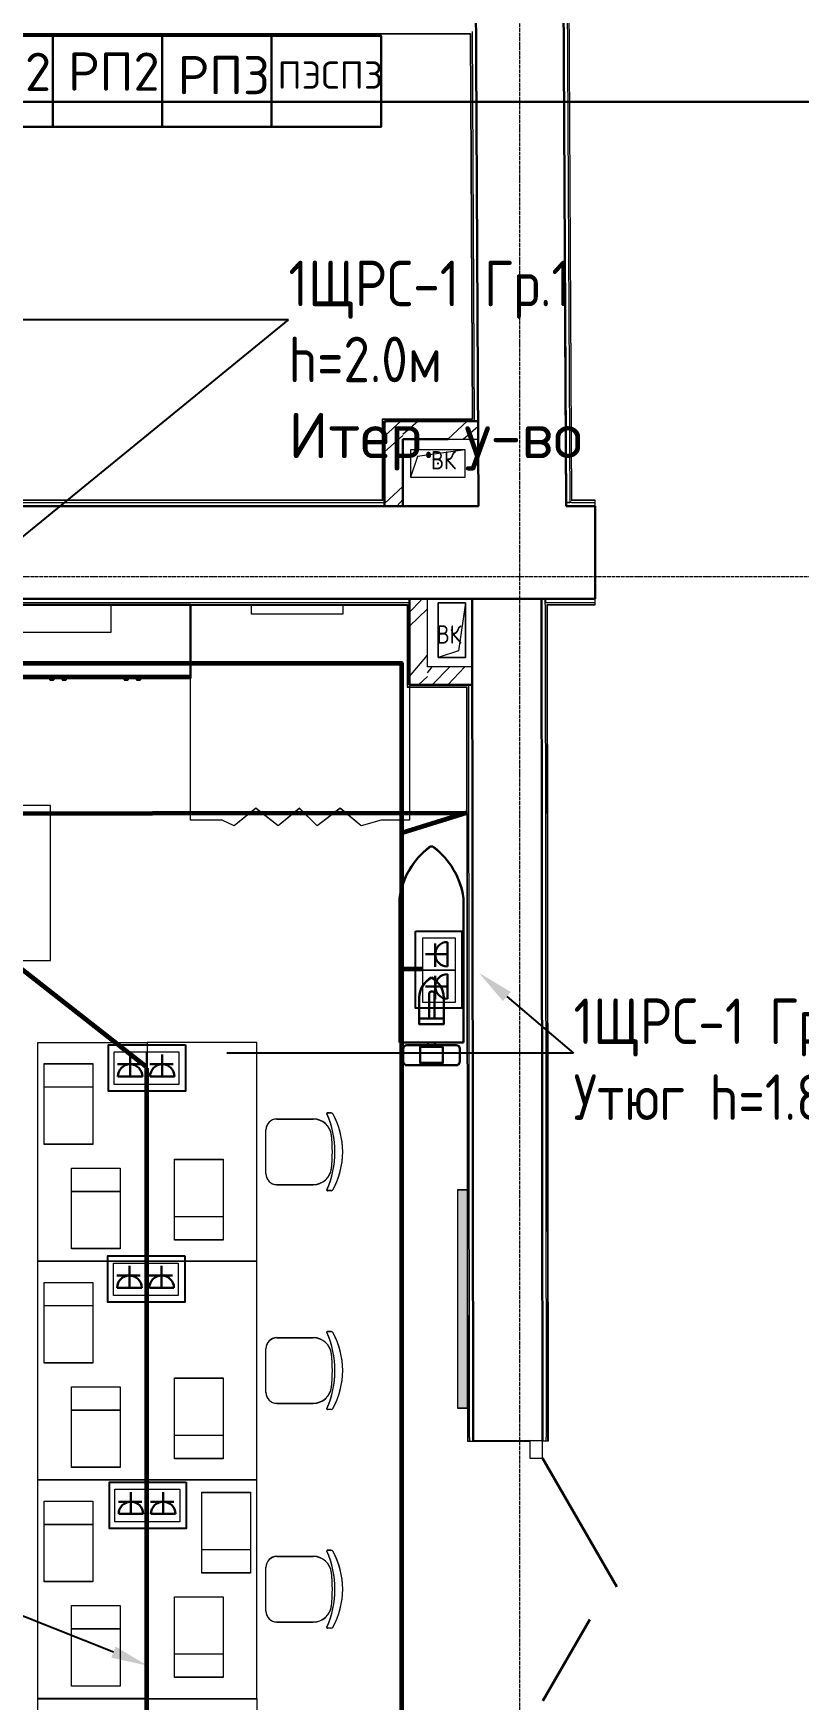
# Model space of a CAD drawing. Header units: millimetres. Extents: x -32 to 417638015, y -35 to 175284279.
# Drawn here: x 416262086 to 416266283, y 175245781 to 175254925 of the extents above; entities that cross this region are included whole.
import ezdxf
from ezdxf import colors
from ezdxf.entities.mleader import LeaderData, LeaderLine
from ezdxf.math import Vec2, Vec3

# ---------------------------------------------------------------- set-up
doc = ezdxf.new("R2010")
doc.units = ezdxf.units.MM
doc.linetypes.add('ADSK_Линия сетки', pattern=[25, 20, -2.5, 0, -2.5])
for name, color, linetype, lineweight in [('!_ЭОМ_Розетки', 5, 'Continuous', 30), ('_ЭМ_В полу', 26, 'Кабель в трубе', 60), ('_ЭМ_гофра', 5, 'Continuous', 60), ('_ЭМ_ТХобщее_слой', 7, 'Continuous', 30), ('Аннотация', 7, 'Continuous', 18), ('Двери', 7, 'Continuous', 9), ('Обобщенные модели', 7, 'Continuous', 18), ('Оси', 253, 'Continuous', 9), ('Стены внутренние', 7, 'Continuous', 18), ('Стены несущие', 7, 'Continuous', 30), ('Стены отделка', 7, 'Continuous', 30), ('Стены штриховка', 7, 'Continuous', 9), ('ТХ', 5, 'Continuous', 0), ('ШТРИХОВКА', 252, 'Continuous', 15), ('Электро', 250, 'Continuous', 25), ('ЭМ_Лоток 1_2', 162, 'Continuous', 30), ('ЭОМ_Кабель Быт. розеток', 5, 'Continuous', 30), ('ЭОМ_Кабель для СУП', 150, 'Continuous', 9)]:
    doc.layers.add(name, color=color, linetype=linetype, lineweight=lineweight)
for name, color, linetype in [('_ЭМ_Надписи', 7, 'Continuous'), ('ВНУТРЯНКА', 1, 'Continuous'), ('ЭОМ_Лотки рабочие', 5, 'Continuous')]:
    doc.layers.add(name, color=color, linetype=linetype)
doc.layers.add('PDF _ЭОМ _розетки', color=7, linetype='Continuous', true_color=0xeb0000)
doc.styles.add('GOST Common_5', font='GOST_Common.ttf', dxfattribs={"width": 0.9, "height": 200})
doc.styles.add('ISOC-NORM', font='isocpeur.ttf')
doc.styles.add('ЭОМ', font='isocpeur.ttf', dxfattribs={"width": 0.85, "height": 250})
doc.linetypes.add('Cable in the tray', pattern='A,5,[130,ltypeshp.shx,S=1,R=0,X=0,Y=0],1.5,[130,ltypeshp.shx,S=1.5,R=90,X=0,Y=-1],1,[130,ltypeshp.shx,S=1,R=0,X=0.5,Y=0],5', length=12.5)
doc.linetypes.add('Кабель в трубе', pattern='A,8,[133,ltypeshp.shx,S=1,R=0,X=10,Y=1.3],-3,[130,ltypeshp.shx,S=1.5,R=-45,X=-1.5,Y=0],8', length=19)
pattern_1 = [(45, (-31496.66335460375, 188.9018102923583), (-269.4076836320746, 269.4076836320746), []), (45, (-31406.86075460375, 188.9018102923583), (-269.4076836320746, 269.4076836320746), []), (45, (-31317.05815460374, 188.9018102923583), (-269.4076836320746, 269.4076836320746), []), (45, (-31227.25535460375, 188.9018102923583), (-269.4076836320746, 269.4076836320746), [])]

# ---------------------------------------------------------------- blocks, each defined once
blk = doc.blocks.new('Стул ученич штабелир №5-7')
at = {"color": 0, "linetype": 'ByBlock', "lineweight": -2}
for p, q in [((-120.064222017827, -6.874120663269423e-05), (120.064222017827, 6.874120663269423e-05)), ((-120.0642220180016, -6.874130849610083e-05), (120.0642220177106, 6.874110476928763e-05)), ((-179.935777982173, -59.99993125879337), (-179.935777982173, -260.3112319844695)), ((-179.9357779823476, -59.99993125888795), (-179.9357779823476, -260.3112319845714)), ((180.064222017827, -59.99993125879337), (180.064222017827, -260.3112319844695)), ((180.0642220177106, -59.99993125888795), (180.0642220177106, -260.3112319845714)), ((-213.4357779821148, -359.0004116515302), (-213.4357779821148, -337.3406056039639)), ((-213.4357779822894, -359.0004116516247), (-213.4357779822894, -337.3406056040585)), ((213.564222017827, -359.0004116515302), (213.564222017827, -337.3406056039639)), ((213.5642220176524, -359.0004116516247), (213.5642220176524, -337.3406056040585))]:
    blk.add_line(p, q, dxfattribs=at)
for centre, radius, start, end in [((-119.9357779822312, -59.99993125879337), 60.00000000000227, 90, 180), ((-119.9357779823476, -59.99993125885157), 59.99999999995964, 90, 180), ((120.0642220178852, -59.99993125879337), 60.00000000000227, 0, 90), ((120.0642220177106, -59.99993125885157), 59.99999999995964, 0, 90), ((-79.93577798217302, -260.3112319844549), 100.0000000000176, 180, 264.2584419996841), ((-79.93577798234764, -260.3112319845568), 100.0000000000176, 180, 264.2584419996841), ((80.06422201782698, -260.3112319844549), 100.0000000000176, 275.7415580003159, 0), ((80.06422201765236, -260.3112319845568), 100.0000000000176, 275.7415580003159, 0), ((-210.435777982173, -337.3406056039494), 2.999999999983853, 63.89783268162118, 180), ((-210.4357779823476, -337.340605604044), 2.999999999983853, 63.89783268162118, 180), ((-203.435777982173, -359.0004116515447), 9.999999999989248, 180, 238.068250632605), ((-203.4357779823476, -359.0004116516466), 9.999999999989248, 180, 238.068250632605), ((0.06422201782697812, 142.3201924452005), 520.8201237039044, 246.3195110063149, 293.6804889936851), ((0.06422201765235513, 142.3201924450987), 520.8201237039044, 246.3195110063149, 293.6804889936851), ((0.06422201782697812, 435.5341415462426), 800.3966485555333, 263.2469772545854, 276.7530227454146), ((0.06422201765235513, 435.5341415461407), 800.3966485555333, 263.2469772545854, 276.7530227454146), ((203.564222017827, -359.0004116515447), 9.999999999989248, 301.931749367395, 0), ((203.5642220176524, -359.0004116516466), 9.999999999989248, 301.931749367395, 0), ((210.564222017827, -337.3406056039494), 2.999999999983853, 0, 116.1021673183788), ((210.5642220176524, -337.340605604044), 2.999999999983853, 0, 116.1021673183788), ((0.06422201782697812, 9.04909030158342), 430.5490215606072, 240.9916647866204, 299.0083352133797), ((0.06422201765235513, 9.049090301488832), 430.5490215606072, 240.9916647866204, 299.0083352133797)]:
    blk.add_arc(centre, radius, start, end, dxfattribs=at)
blk = doc.blocks.new('ТХ 1 этаж.')
at = {"lineweight": 0, "true_color": 0x939598}
h = blk.add_hatch(color=252, dxfattribs=at)
h.dxf.hatch_style = 1
h.paths.add_polyline_path([(7123.520692411461, 14314.52595085336), (7073.520692411461, 14314.52595085336), (7073.520692411461, 15514.52595085336), (7123.520692411461, 15514.52595085336)])
at = {"color": 252, "linetype": 'Continuous', "true_color": 0x939598}
blk.add_line((4157.048813614965, 18333.89164247771), (5607.048813614965, 18333.89164247771), dxfattribs=at)
at = {"color": 252, "true_color": 0x939598}
for p, q in [((6753.466182614153, 17113.80455043697), (6753.466182614153, 16322.10273125552)), ((7103.466182614153, 16322.10273125552), (7103.466182614153, 17113.80455043697)), ((6753.466182614153, 16322.10273125552), (7103.466182614153, 16322.10273125552)), ((6773.466182614153, 16287.10273125552), (6773.466182614153, 16217.10273125552)), ((6793.466182614153, 16307.10273125552), (7063.466182614153, 16307.10273125552)), ((7083.466182614153, 16217.10273125552), (7083.466182614153, 16287.10273125552)), ((6793.466182614153, 16197.10273125552), (7063.466182614153, 16197.10273125552))]:
    blk.add_line(p, q, dxfattribs=at)
at = {"color": 252, "linetype": 'Continuous', "lineweight": 5, "true_color": 0x939598}
blk.add_lwpolyline([(5169.832399498555, 18571.86414808914), (3169.832399498555, 18571.86414808914), (3169.832399498555, 18721.86414808914), (5169.832399498555, 18721.86414808914)], close=True, dxfattribs=at)
at = {"color": 252, "linetype": 'Continuous', "true_color": 0x939598}
for points in [[(4157.048813614965, 18721.86414808908), (4157.048813614965, 18321.86414808908), (5607.048813614965, 18321.86414808908), (5607.048813614965, 18721.86414808908)], [(4855.280672681489, 18321.86414808908), (4837.90300289166, 18321.86414808908), (4837.90300289166, 18311.64271456318), (4855.280672681489, 18311.64271456318)], [(4922.959226896026, 18321.86414808908), (4905.581557106198, 18321.86414808908), (4905.581557106198, 18311.64271456318), (4922.959226896026, 18311.64271456318)], [(5262.30344664256, 18321.86414808908), (5244.925776852731, 18321.86414808908), (5244.925776852731, 18311.64271456318), (5262.30344664256, 18311.64271456318)], [(5329.982000857097, 18321.86414808908), (5312.604331067269, 18321.86414808908), (5312.604331067269, 18311.64271456318), (5329.982000857097, 18311.64271456318)]]:
    blk.add_lwpolyline(points, close=True, dxfattribs=at)
at = {"color": 252, "true_color": 0x939598}
for points in [[(6995.966186752019, 16567.98274482955), (6995.966186752019, 16422.10273225774), (6860.966186752019, 16422.10273225774), (6860.966186752019, 16567.98274482955)], [(6915.979132612643, 16422.10273225774), (6944.907763143477, 16422.10273225774)]]:
    blk.add_lwpolyline(points, dxfattribs=at)
blk.add_lwpolyline([(6944.907763143477, 16453.76903565397), (6944.907763143477, 16590.82633270492, 0.414213562373095), (6934.907763143477, 16600.82633270492), (6925.979132612643, 16600.82633270492, 0.414213562373095), (6915.979132612643, 16590.82633270492), (6915.979132612643, 16453.76903565397)], format="xyb", dxfattribs=at)
for points in [[(6995.966186752019, 16422.10273225774), (6995.966186752019, 16453.76903565397), (6860.966186752019, 16453.76903565397), (6860.966186752019, 16422.10273225774)], [(6990.557854855841, 16298.04871263885), (6990.557854855841, 16208.928606359), (6866.374510372465, 16208.928606359), (6866.374510372465, 16298.04871263885)], [(6946.966182614153, 16322.10273125552), (6946.966182614153, 16307.10273125552), (6909.966182614153, 16307.10273125552), (6909.966182614153, 16322.10273125552)]]:
    blk.add_lwpolyline(points, close=True, dxfattribs=at)
at = {"color": 252, "lineweight": 0, "true_color": 0x939598}
blk.add_lwpolyline([(7123.520692411461, 14314.52595085336), (7073.520692411461, 14314.52595085336), (7073.520692411461, 15514.52595085336), (7123.520692411461, 15514.52595085336), (7123.520692411461, 14314.52595085336)], dxfattribs=at)
at = {"color": 252, "true_color": 0x939598}
for centre, radius, start, end in [((7173.507952178305, 17055.87971177482), 424.0169514317633, 127.3378350070388, 172.1482866530162), ((6928.466182614153, 17377.10273125552), 20, 52.66216499296117, 127.3378350070388), ((6683.424413050001, 17055.87971177482), 424.0169514317633, 7.851713346983841, 52.66216499296117), ((6988.293912102876, 16564.65695054998), 127.3711527563243, 118.0155875351158, 178.5037760693359), ((6868.63846137136, 16564.65695054998), 127.3711527563243, 1.496223930664044, 61.98441246488424), ((6793.466182614153, 16287.10273125552), 20, 90, 180), ((7063.466182614153, 16287.10273125552), 20, 0, 90), ((6793.466182614153, 16217.10273125552), 20, 180, 270), ((7063.466182614153, 16217.10273125552), 20, 270, 0)]:
    blk.add_arc(centre, radius, start, end, dxfattribs=at)
at = {"layer": 'ТХ', "color": 252, "lineweight": 0, "true_color": 0x939598}
for p, q in [((5964.548813614645, 17606.86414808908), (5845.548813614645, 17510.86414808908)), ((6087.548813614645, 17510.86414808908), (5964.548813614645, 17606.86414808908)), ((6204.548813614645, 17606.86414808908), (6087.548813614645, 17510.86414808908)), ((6300.548813614645, 17510.86414808908), (6204.548813614645, 17606.86414808908)), ((6426.548813614645, 17606.86414808908), (6300.548813614645, 17510.86414808908)), ((6542.548813614645, 17510.86414808908), (6426.548813614645, 17606.86414808908)), ((5845.548813614645, 17510.86414808908), (5780.284924725769, 17541.86414808908)), ((6652.548813614645, 17541.86414808908), (6542.548813614645, 17510.86414808908))]:
    blk.add_line(p, q, dxfattribs=at)
for points in [[(5780.284924725769, 17541.86414808908), (5607.048813614994, 17541.86414808908), (5607.048813614936, 18721.86414808908), (6807.048813614936, 18721.86414808908), (6807.048813614994, 17541.86414808908), (6652.548813614645, 17541.86414808908)], [(6442.048813614936, 18671.86414808908), (5942.048813614936, 18671.86414808908), (5942.048813614936, 18721.86414808908), (6442.048813614936, 18721.86414808908), (6442.048813614936, 18671.86414808908)], [(4803.383688775051, 15763.30701739626), (4803.383688775051, 16205.30701739626), (5070.383688775051, 16205.30701739626), (5070.383688775051, 15763.30701739626), (4803.383688775051, 15763.30701739626), (4803.383688775051, 16078.30701739626), (5070.383688775051, 16078.30701739626)], [(5786.281110222058, 15680.42127878213), (5786.281110222058, 15238.42127878213), (5519.281110222058, 15238.42127878213), (5519.281110222058, 15680.42127878213), (5786.281110222058, 15680.42127878213), (5786.281110222058, 15365.42127878213), (5519.281110222058, 15365.42127878213)], [(4953.383688775051, 15190.31595653383), (4953.383688775051, 15632.31595653383), (5220.383688775051, 15632.31595653383), (5220.383688775051, 15190.31595653383), (4953.383688775051, 15190.31595653383), (4953.383688775051, 15505.31595653383), (5220.383688775051, 15505.31595653383)], [(4803.383688775051, 14563.3070173962), (4803.383688775051, 15005.3070173962), (5070.383688775051, 15005.3070173962), (5070.383688775051, 14563.3070173962), (4803.383688775051, 14563.3070173962), (4803.383688775051, 14878.3070173962), (5070.383688775051, 14878.3070173962)], [(5786.281110222058, 14480.42127878207), (5786.281110222058, 14038.42127878207), (5519.281110222058, 14038.42127878207), (5519.281110222058, 14480.42127878207), (5786.281110222058, 14480.42127878207), (5786.281110222058, 14165.42127878207), (5519.281110222058, 14165.42127878207)], [(4953.383688775051, 13990.31595653377), (4953.383688775051, 14432.31595653377), (5220.383688775051, 14432.31595653377), (5220.383688775051, 13990.31595653377), (4953.383688775051, 13990.31595653377), (4953.383688775051, 14305.31595653377), (5220.383688775051, 14305.31595653377)], [(5936.281110222058, 13853.41233964451), (5936.281110222058, 13411.41233964451), (5669.281110222058, 13411.41233964451), (5669.281110222058, 13853.41233964451), (5936.281110222058, 13853.41233964451), (5936.281110222058, 13538.41233964451), (5669.281110222058, 13538.41233964451)], [(4803.383688775051, 13363.3070173962), (4803.383688775051, 13805.3070173962), (5070.383688775051, 13805.3070173962), (5070.383688775051, 13363.3070173962), (4803.383688775051, 13363.3070173962), (4803.383688775051, 13678.3070173962), (5070.383688775051, 13678.3070173962)], [(5786.281110222058, 13280.42127878207), (5786.281110222058, 12838.42127878207), (5519.281110222058, 12838.42127878207), (5519.281110222058, 13280.42127878207), (5786.281110222058, 13280.42127878207), (5786.281110222058, 12965.42127878207), (5519.281110222058, 12965.42127878207)], [(4953.383688775051, 12790.31595653377), (4953.383688775051, 13232.31595653377), (5220.383688775051, 13232.31595653377), (5220.383688775051, 12790.31595653377), (4953.383688775051, 12790.31595653377), (4953.383688775051, 13105.31595653377), (5220.383688775051, 13105.31595653377)]]:
    blk.add_lwpolyline(points, dxfattribs=at)
at = {"layer": 'ТХ', "color": 252, "true_color": 0x939598}
for points in [[(3038.99501143377, 16771.86414807756), (4838.99501143377, 16771.86414807756), (4838.99501143377, 17621.86414807756), (3038.99501143377, 17621.86414807756)], [(5369.832399498555, 16321.8641480892), (5369.832399498555, 15121.8641480892), (4769.832399498555, 15121.8641480892), (4769.832399498555, 16321.8641480892)], [(5369.832399498555, 16321.8641480892), (5369.832399498555, 15121.8641480892), (5969.832399498555, 15121.8641480892), (5969.832399498555, 16321.8641480892)], [(5369.832399498555, 15121.8641480892), (5369.832399498555, 13921.8641480892), (4769.832399498555, 13921.8641480892), (4769.832399498555, 15121.8641480892)], [(5369.832399498555, 15121.8641480892), (5369.832399498555, 13921.8641480892), (5969.832399498555, 13921.8641480892), (5969.832399498555, 15121.8641480892)], [(5369.832399498555, 13921.8641480892), (5369.832399498555, 12721.8641480892), (4769.832399498555, 12721.8641480892), (4769.832399498555, 13921.8641480892)], [(5369.832399498555, 13921.8641480892), (5369.832399498555, 12721.8641480892), (5969.832399498555, 12721.8641480892), (5969.832399498555, 13921.8641480892)], [(4769.832399498555, 12721.8641480892), (5969.832399498555, 12721.8641480892), (5969.832399498555, 12121.8641480892), (4769.832399498555, 12121.8641480892)]]:
    blk.add_lwpolyline(points, close=True, dxfattribs=at)
at = {"layer": 'ТХ', "color": 252, "lineweight": 0, "true_color": 0x939598, "rotation": 90}
for p in [(6019.832399498555, 15721.8641480892), (6019.832399498555, 14521.8641480892), (6019.832399498555, 13321.8641480892)]:
    blk.add_blockref('Стул ученич штабелир №5-7', p, dxfattribs=at)
blk = doc.blocks.new('1 этаж')
at = {"layer": 'Стены внутренние', "lineweight": 9}
h = blk.add_hatch(dxfattribs=at)
h.set_pattern_fill('ANSI34', color=8, scale=20, style=0)
h.set_pattern_definition(pattern_1)
h.paths.add_polyline_path([(-185.2884343486512, 20820.24350879386), (-85.28843434865121, 20820.24350879386), (-85.28843434865121, 21286.24350879482), (-185.2884343486512, 21286.24350879482)])
h = blk.add_hatch(dxfattribs=at)
h.set_pattern_fill('ANSI34', color=8, scale=20, style=0)
h.set_pattern_definition(pattern_1)
h.paths.add_polyline_path([(327.6966980805155, 21186.24350879479), (327.1826825090102, 21286.24350879483), (-85.28843434865121, 21286.24350879482), (-85.28843434865121, 21186.24350879479)])
h = blk.add_hatch(dxfattribs=at)
h.set_pattern_fill('ANSI34', color=8, scale=20, style=0)
h.set_pattern_definition(pattern_1)
h.paths.add_polyline_path([(-49.42948274262017, 20304.66362677629), (50.57051725737983, 20304.66362677629), (50.57051725737983, 19838.66362677533), (-49.42948274262017, 19838.66362677533)])
h = blk.add_hatch(dxfattribs=at)
h.set_pattern_fill('ANSI34', color=8, scale=20, style=0)
h.set_pattern_definition(pattern_1)
h.paths.add_polyline_path([(295.7675256707007, 19838.66362677532), (295.6532141358475, 19938.66362677536), (50.57051725737983, 19938.66362677536), (50.57051725737983, 19838.66362677533)])
at = {"layer": 'Двери', "color": 8}
for p, q in [((680.5098666458815, 15690.26976019444), (610.5099123807856, 15690.18974217233)), ((610.5099123807856, 15690.18974217233), (610.6185082679258, 15595.18980424113)), ((680.6184625330216, 15595.26982226323), (680.5098666458815, 15690.26976019444)), ((610.6185082679258, 15595.18980424113), (680.6184625330216, 15595.26982226323))]:
    blk.add_line(p, q, dxfattribs=at)
at = {"layer": 'Двери', "color": 8, "lineweight": 30}
for p, q in [((680.6184625330216, 15595.26982226323), (1088.925018812286, 14889.92539852447)), ((682.1388049529822, 14265.27069122632), (939.1288040774667, 14711.56783478653))]:
    blk.add_line(p, q, dxfattribs=at)
at = {"layer": 'Обобщенные модели', "color": 8}
for p, q in [((257.2005734382861, 21129.03738989531), (-42.79942656171878, 21129.03738989531)), ((-42.79942656171878, 21129.03738989531), (-42.79942656171855, 20979.03738989531)), ((257.2005734382861, 21129.03738989531), (-42.79942656171878, 21129.03738989531)), ((-42.79942656171878, 21129.03738989531), (-42.79942656171855, 20979.03738989531)), ((257.2005734382861, 21129.03738989531), (-5.299426561719102, 21091.53738989532)), ((257.2005734382863, 20979.03738989531), (257.2005734382861, 21129.03738989531)), ((257.2005734382863, 20979.03738989531), (257.2005734382861, 21129.03738989531)), ((-5.299426561719102, 21091.53738989532), (-42.79942656171855, 20979.03738989531)), ((-42.79942656171855, 20979.03738989531), (257.2005734382863, 20979.03738989531)), ((-42.79942656171855, 20979.03738989531), (257.2005734382863, 20979.03738989531)), ((107.6030708302272, 19988.63353570121), (107.6030708302272, 20288.63353570122)), ((107.6030708302272, 20288.63353570122), (257.6030708302272, 20288.63353570122)), ((257.6030708302272, 20288.63353570122), (107.6030708302272, 20288.63353570122)), ((107.6030708302272, 20288.63353570122), (107.6030708302272, 19988.63353570121)), ((257.6030708302272, 20288.63353570122), (220.1030708302343, 20026.13353570121)), ((257.6030708302272, 20288.63353570122), (257.6030708302272, 19988.63353570121)), ((257.6030708302272, 19988.63353570121), (257.6030708302272, 20288.63353570122)), ((220.1030708302343, 20026.13353570121), (107.6030708302272, 19988.63353570121)), ((257.6030708302272, 19988.63353570121), (107.6030708302272, 19988.63353570121)), ((107.6030708302272, 19988.63353570121), (257.6030708302272, 19988.63353570121))]:
    blk.add_line(p, q, dxfattribs=at)
for centre, radius, start, end in [((107.2005734382838, 21054.03738989531), 2.500000000000003, 90, 269.9999999999992), ((107.2005734382838, 21054.03738989531), 2.499999999999999, 149.9999999999999, 270), ((107.2005734382838, 21054.03738989531), 2.500000000000003, 105.0000000000261, 119.9999999999582), ((107.2005734382838, 21054.03738989531), 2.500000000000002, 270, 90), ((107.2005734382838, 21054.03738989531), 2.5, 270.0000000000008, 14.99999999999487), ((182.6030708302278, 20138.63353570121), 2.500000000000002, 0, 180), ((182.6030708302278, 20138.63353570121), 2.499999999999998, 119.9999999999582, 180), ((182.6030708302278, 20138.63353570121), 2.500000000000002, 180, 0), ((182.6030708302278, 20138.63353570121), 2.499999999999999, 240.0000000000418, 345.0000000000051), ((182.6030708302278, 20138.63353570121), 2.500000000000002, 14.99999999999487, 90)]:
    blk.add_arc(centre, radius, start, end, dxfattribs=at)
at = {"layer": 'Оси', "color": 8, "linetype": 'ADSK_Линия сетки'}
for p, q in [((556.7659264766962, -4162.595295516289), (556.7659264767744, 44411.90026894405)), ((-9557.527964694376, 20433.90181029196), (56672.20057343823, 20433.90181029174))]:
    blk.add_line(p, q, dxfattribs=at)
at = {"layer": 'Стены несущие', "color": 8}
for p, q in [((308.1611191174015, 24986.82466733464), (329.5779950716824, 20820.24350879386)), ((809.5843361179868, 20820.24350879386), (788.1547781548579, 24989.29190948428)), ((803.0281656545703, 22114.11583595282), (809.5843361179868, 20840.24350879393)), ((-185.2884343486512, 21286.24350879483), (327.1826825084572, 21286.24350879483)), ((-185.2884343486221, 20820.24350879386), (-185.2884343486512, 21286.24350879483)), ((163.8932329859817, 21186.24350879479), (-85.28843434865121, 21186.24350879479)), ((-85.28843434865121, 21186.24350879479), (-85.28843434865121, 20820.24350879386)), ((329.5779950716824, 20820.24350879386), (-5652.85420218519, 20820.24350879386)), ((969.1228431628842, 20820.24350879386), (809.5843361179868, 20820.24350879386)), ((969.1228431628842, 20310.24350879388), (969.1228431628842, 20820.24350879386)), ((-5649.682888005744, 20310.24350879388), (969.1228431628842, 20310.24350879388)), ((-49.42948274262017, 20310.24350879388), (-49.42948274262017, 19838.66362677532)), ((675.2286771870567, 20310.26674169109), (295.228925462201, 20309.83235814252)), ((295.228925462201, 20309.83235814252), (300.5101149210532, 15689.83537664585)), ((675.2286771870567, 20310.26674169109), (680.5098666458798, 15690.26976019441)), ((969.1228431628842, 20310.24350879291), (697.2005734382838, 20310.24350879291)), ((-49.42948274262017, 19838.66362677532), (295.7675256707007, 19838.66362677532)), ((300.5101149210532, 15689.83537664585), (610.509912380774, 15690.18974217231))]:
    blk.add_line(p, q, dxfattribs=at)
at = {"layer": 'Стены отделка', "color": 8, "lineweight": 9}
for p, q in [((808.2303847699659, 24989.39510122836), (829.5846009958768, 20840.24350879386)), ((841.5230001655, 20852.24350879386), (820.2302262461162, 24989.45678228209)), ((-5790.587104744482, 23411.9018102924), (284.2560451058962, 23411.9018102924)), ((284.2560451058962, 23411.9018102924), (295.1218332329008, 21297.99928875448)), ((307.182418298733, 21286.24350879483), (296.1945217635075, 23423.9018102924)), ((329.578070407355, 20820.22885259748), (316.2578601863643, 23411.63093445238)), ((796.3376139059255, 23414.09861914214), (803.0281656545703, 22114.11583595282)), ((-197.2884343486512, 20852.24350879386), (-197.2884343486512, 21296.2435087948)), ((-195.2884343486803, 21298.24350879483), (295.1218332329008, 21297.99928875448)), ((-85.28843434865121, 21186.24350879479), (327.6966980799625, 21186.24350879479)), ((-197.2884343486512, 20852.24350879386), (-5778.587104744423, 20852.24350879393)), ((969.1228431628842, 20852.24350879386), (841.5230001655, 20852.24350879386)), ((969.1228431628842, 20820.24350879386), (969.1228431628842, 20852.24350879386)), ((-5790.587104744482, 20840.24350879393), (-185.2884343486221, 20840.24350879386)), ((809.5843361179868, 20840.24350879393), (829.5840712435311, 20840.34644035924)), ((839.5847334348946, 20840.24350879386), (809.5843361179868, 20840.24350879386)), ((809.5843361179868, 20840.24350879386), (809.5843361179868, 20820.24350879386)), ((50.57051725737983, 19938.66362677536), (50.57051725737983, 20310.24350879388)), ((295.2183987727913, 20290.24350879388), (295.2183987727913, 20310.24350879388)), ((695.2286641199607, 20310.28960398307), (675.2286771870567, 20310.26674169109)), ((695.2630102725234, 20280.24350879295), (695.2286641199607, 20310.28960398307)), ((697.2005734382838, 20310.24350879291), (697.2005734382838, 20290.24350879291)), ((969.1228431628842, 20278.24350879292), (969.1228431628842, 20310.24350879291)), ((-5629.558136079533, 20290.24350879381), (-49.42948274259106, 20290.24350879388)), ((-5455.008648209827, 20278.24350879389), (-61.42948274259106, 20278.24350879389)), ((-61.42948274262017, 20278.24350879389), (-61.42948274262017, 19828.66362677536)), ((300.6021650173643, 15689.83548186977), (295.4137265751197, 20283.90660316372)), ((697.2005734382838, 20290.24350879291), (695.2515791190381, 20290.24350879291)), ((707.2653043435421, 20278.24350879292), (969.1228431628842, 20278.24350879292)), ((712.5098457384738, 15690.30633986165), (707.2653043435421, 20278.24350879292)), ((295.6532141358475, 19938.66362677536), (50.57051725737983, 19938.66362677536)), ((-59.42948274264927, 19826.66362677532), (263.9299240224645, 19826.82465694248)), ((263.9299240224645, 19826.82465694248), (268.6021859217435, 15689.79890220252)), ((268.6021859217435, 15689.79890220252), (300.5101149210532, 15689.83537664585)), ((280.5794449805107, 15709.94150594753), (280.6021780825977, 15689.81261957771)), ((680.5098666458798, 15690.26976019441), (712.5098457384738, 15690.30633986165)), ((700.5098535787838, 15690.29262248647), (700.4868439401616, 15710.42150854011))]:
    blk.add_line(p, q, dxfattribs=at)
at = {"layer": 'Стены штриховка', "color": 8}
for p, q in [((818.2302526667772, 24989.44650210646), (839.5332669705967, 20850.24350879389)), ((-5790.587104744482, 23413.90181029243), (286.2457912155078, 23413.90181029236)), ((286.2457912155078, 23413.90181029236), (297.1308846365137, 21296.2435087948)), ((-197.2884343486512, 21296.2435087948), (-197.2884343486512, 21298.24350879483)), ((-197.2884343486512, 21298.24350879483), (-195.2884343486803, 21298.24350879483)), ((-195.2884343486512, 20850.2435087939), (-195.2884343486803, 21296.24350879479)), ((-195.2884343486803, 21296.2435087948), (297.1308846365137, 21296.2435087948)), ((-183.2884343465266, 21286.24350879476), (-185.2884343464975, 21286.24350879476)), ((-185.2884343464975, 21286.24350879476), (-185.2884343464975, 21284.2435087948)), ((-195.2884343486512, 20850.24350879389), (-5780.587104744453, 20850.24350879389)), ((969.1228431628842, 20850.24350879389), (839.5332669705967, 20850.24350879389)), ((839.5847334348946, 20840.24350879386), (969.1228431628842, 20840.24350879386)), ((-5457.008648209783, 20280.24350879392), (-59.42948274262017, 20280.24350879392)), ((-59.42948274262017, 20280.24350879392), (-59.42948274264927, 19828.66362677536)), ((695.2630102725234, 20280.24350879295), (700.4868439401616, 15710.42150854011)), ((697.2005734382838, 20290.24350879291), (969.1228431628842, 20290.24350879291)), ((705.2630168061296, 20280.24350879295), (969.1228431628842, 20280.24350879295)), ((710.5098470452358, 15690.30405363246), (705.2630168061296, 20280.24350879295)), ((-61.42948274262017, 19828.66362677536), (-61.42948274262017, 19826.66362677532)), ((-61.42948274262017, 19826.66362677532), (-59.42948274264927, 19826.66362677532)), ((-59.42948274264927, 19828.66362677536), (265.9278484077076, 19828.66362677536)), ((-49.42948274046648, 19838.66362677539), (-49.42948274046648, 19840.66362677535)), ((-47.42948274049559, 19838.66362677539), (-49.42948274046648, 19838.66362677539)), ((265.9278484077076, 19828.66362677536), (270.6021846152726, 15689.80118843172)), ((280.5794449805107, 15709.94150594753), (275.9165610147174, 19838.66362677532))]:
    blk.add_line(p, q, dxfattribs=at)
at = {"layer": 'ЭОМ_Лотки рабочие'}
blk.add_blockref('ТХ 1 этаж.', (-6856.491728035588, 1554.379405807718), dxfattribs=at)
at = {"layer": 'Аннотация', "color": 8, "style": 'GOST Common_5', "width": 0.9}
for p in [(68.2301117341267, 21021.48186832204), (99.14178542501759, 20065.78856975124)]:
    blk.add_text('ВК', height=100, dxfattribs=at).set_placement(p)
blk = doc.blocks.new('_ЭМ_ТХ2_1этаж')
at = {"lineweight": 0, "true_color": 0x939598}
h = blk.add_hatch(color=252, dxfattribs=at)
h.dxf.hatch_style = 1
h.paths.add_polyline_path([(118271.4115719347, -54878.98531810785), (118221.4115719347, -54878.98531810785), (118221.4115719347, -53678.98531810785), (118271.4115719347, -53678.98531810785)])
at = {"color": 252, "linetype": 'Continuous', "true_color": 0x939598}
blk.add_line((115304.9396931382, -50859.61962648344), (116754.9396931382, -50859.61962648344), dxfattribs=at)
at = {"color": 252, "true_color": 0x939598}
for p, q in [((117901.3570621374, -52079.7067185242), (117901.3570621374, -52871.40853770564)), ((118251.3570621374, -52871.40853770564), (118251.3570621374, -52079.7067185242)), ((117901.3570621374, -52871.40853770564), (118251.3570621374, -52871.40853770564)), ((117921.3570621374, -52906.40853770564), (117921.3570621374, -52976.40853770564)), ((117941.3570621374, -52886.40853770564), (118211.3570621374, -52886.40853770564)), ((118231.3570621374, -52976.40853770564), (118231.3570621374, -52906.40853770564)), ((117941.3570621374, -52996.40853770564), (118211.3570621374, -52996.40853770564))]:
    blk.add_line(p, q, dxfattribs=at)
at = {"color": 252, "linetype": 'Continuous', "lineweight": 5, "true_color": 0x939598}
blk.add_lwpolyline([(116317.7232790218, -50621.64712087204), (114317.7232790218, -50621.64712087204), (114317.7232790218, -50471.64712087205), (116317.7232790218, -50471.64712087205)], close=True, dxfattribs=at)
at = {"color": 252, "linetype": 'Continuous', "true_color": 0x939598}
for points in [[(115304.9396931382, -50471.64712087208), (115304.9396931382, -50871.64712087208), (116754.9396931382, -50871.64712087208), (116754.9396931382, -50471.64712087208)], [(116003.1715522047, -50871.64712087208), (115985.7938824149, -50871.64712087208), (115985.7938824149, -50881.86855439798), (116003.1715522047, -50881.86855439798)], [(116070.8501064193, -50871.64712087208), (116053.4724366294, -50871.64712087208), (116053.4724366294, -50881.86855439798), (116070.8501064193, -50881.86855439798)], [(116410.1943261658, -50871.64712087208), (116392.816656376, -50871.64712087208), (116392.816656376, -50881.86855439798), (116410.1943261658, -50881.86855439798)], [(116477.8728803803, -50871.64712087208), (116460.4952105905, -50871.64712087208), (116460.4952105905, -50881.86855439798), (116477.8728803803, -50881.86855439798)]]:
    blk.add_lwpolyline(points, close=True, dxfattribs=at)
at = {"color": 252, "true_color": 0x939598}
for points in [[(118143.8570662753, -52625.52852413161), (118143.8570662753, -52771.40853670342), (118008.8570662753, -52771.40853670342), (118008.8570662753, -52625.52852413161)], [(118063.8700121359, -52771.40853670342), (118092.7986426667, -52771.40853670342)]]:
    blk.add_lwpolyline(points, dxfattribs=at)
blk.add_lwpolyline([(118092.7986426667, -52739.7422333072), (118092.7986426667, -52602.68493625624, 0.414213562373095), (118082.7986426667, -52592.68493625624), (118073.8700121359, -52592.68493625624, 0.414213562373095), (118063.8700121359, -52602.68493625624), (118063.8700121359, -52739.7422333072)], format="xyb", dxfattribs=at)
for points in [[(118143.8570662753, -52771.40853670342), (118143.8570662753, -52739.7422333072), (118008.8570662753, -52739.7422333072), (118008.8570662753, -52771.40853670342)], [(118138.4487343791, -52895.46255632232), (118138.4487343791, -52984.58266260217), (118014.2653898957, -52984.58266260217), (118014.2653898957, -52895.46255632232)], [(118094.8570621374, -52871.40853770564), (118094.8570621374, -52886.40853770564), (118057.8570621374, -52886.40853770564), (118057.8570621374, -52871.40853770564)]]:
    blk.add_lwpolyline(points, close=True, dxfattribs=at)
at = {"color": 252, "lineweight": 0, "true_color": 0x939598}
blk.add_lwpolyline([(118271.4115719347, -54878.98531810785), (118221.4115719347, -54878.98531810785), (118221.4115719347, -53678.98531810785), (118271.4115719347, -53678.98531810785), (118271.4115719347, -54878.98531810785)], dxfattribs=at)
at = {"color": 252, "true_color": 0x939598}
for centre, radius, start, end in [((118321.3988317015, -52137.63155718635), 424.0169514317633, 127.337835006786, 172.1482866542551), ((118076.3570621374, -51816.40853770564), 20, 52.66216499321402, 127.337835006786), ((117831.3152925732, -52137.63155718635), 424.0169514317633, 7.851713345744921, 52.66216499321402), ((118136.1847916261, -52628.85431841118), 127.3711527563243, 118.0155875337923, 178.5037760693359), ((118016.5293408946, -52628.85431841118), 127.3711527563243, 1.496223930664044, 61.98441246620774), ((117941.3570621374, -52906.40853770564), 20, 90, 180), ((118211.3570621374, -52906.40853770564), 20, 0, 90), ((117941.3570621374, -52976.40853770564), 20, 180, 270), ((118211.3570621374, -52976.40853770564), 20, 270, 0)]:
    blk.add_arc(centre, radius, start, end, dxfattribs=at)
at = {"layer": 'ТХ', "color": 252, "lineweight": 0, "true_color": 0x939598}
for p, q in [((116993.4396931379, -51682.64712087208), (116928.175804249, -51651.64712087208)), ((117112.4396931379, -51586.64712087208), (116993.4396931379, -51682.64712087208)), ((117235.4396931379, -51682.64712087208), (117112.4396931379, -51586.64712087208)), ((117352.4396931379, -51586.64712087208), (117235.4396931379, -51682.64712087208)), ((117448.4396931379, -51682.64712087208), (117352.4396931379, -51586.64712087208)), ((117574.4396931379, -51586.64712087208), (117448.4396931379, -51682.64712087208)), ((117690.4396931379, -51682.64712087208), (117574.4396931379, -51586.64712087208)), ((117800.4396931379, -51651.64712087208), (117690.4396931379, -51682.64712087208))]:
    blk.add_line(p, q, dxfattribs=at)
for points in [[(116928.175804249, -51651.64712087208), (116754.9396931382, -51651.64712087208), (116754.9396931382, -50471.64712087208), (117954.9396931382, -50471.64712087208), (117954.9396931382, -51651.64712087208), (117800.4396931379, -51651.64712087208)], [(117589.9396931382, -50521.64712087208), (117089.9396931382, -50521.64712087208), (117089.9396931382, -50471.64712087208), (117589.9396931382, -50471.64712087208), (117589.9396931382, -50521.64712087208)], [(115951.2745682983, -53430.20425156494), (115951.2745682983, -52988.20425156494), (116218.2745682983, -52988.20425156494), (116218.2745682983, -53430.20425156494), (115951.2745682983, -53430.20425156494), (115951.2745682983, -53115.20425156494), (116218.2745682983, -53115.20425156494)], [(116101.2745682983, -54003.19531242737), (116101.2745682983, -53561.19531242737), (116368.2745682983, -53561.19531242737), (116368.2745682983, -54003.19531242737), (116101.2745682983, -54003.19531242737), (116101.2745682983, -53688.19531242737), (116368.2745682983, -53688.19531242737)], [(116934.1719897453, -53513.08999017907), (116934.1719897453, -53955.08999017907), (116667.1719897453, -53955.08999017907), (116667.1719897453, -53513.08999017907), (116934.1719897453, -53513.08999017907), (116934.1719897453, -53828.08999017907), (116667.1719897453, -53828.08999017907)], [(115951.2745682983, -54630.20425156495), (115951.2745682983, -54188.20425156495), (116218.2745682983, -54188.20425156495), (116218.2745682983, -54630.20425156495), (115951.2745682983, -54630.20425156495), (115951.2745682983, -54315.20425156495), (116218.2745682983, -54315.20425156495)], [(116101.2745682983, -55203.19531242739), (116101.2745682983, -54761.19531242739), (116368.2745682983, -54761.19531242739), (116368.2745682983, -55203.19531242739), (116101.2745682983, -55203.19531242739), (116101.2745682983, -54888.19531242739), (116368.2745682983, -54888.19531242739)], [(116934.1719897453, -54713.08999017908), (116934.1719897453, -55155.08999017908), (116667.1719897453, -55155.08999017908), (116667.1719897453, -54713.08999017908), (116934.1719897453, -54713.08999017908), (116934.1719897453, -55028.08999017908), (116667.1719897453, -55028.08999017908)], [(115951.2745682983, -55830.20425156495), (115951.2745682983, -55388.20425156495), (116218.2745682983, -55388.20425156495), (116218.2745682983, -55830.20425156495), (115951.2745682983, -55830.20425156495), (115951.2745682983, -55515.20425156495), (116218.2745682983, -55515.20425156495)], [(117084.1719897453, -55340.09892931665), (117084.1719897453, -55782.09892931665), (116817.1719897453, -55782.09892931665), (116817.1719897453, -55340.09892931665), (117084.1719897453, -55340.09892931665), (117084.1719897453, -55655.09892931665), (116817.1719897453, -55655.09892931665)], [(116934.1719897453, -55913.08999017908), (116934.1719897453, -56355.08999017908), (116667.1719897453, -56355.08999017908), (116667.1719897453, -55913.08999017908), (116934.1719897453, -55913.08999017908), (116934.1719897453, -56228.08999017908), (116667.1719897453, -56228.08999017908)], [(116101.2745682983, -56403.19531242739), (116101.2745682983, -55961.19531242739), (116368.2745682983, -55961.19531242739), (116368.2745682983, -56403.19531242739), (116101.2745682983, -56403.19531242739), (116101.2745682983, -56088.19531242739), (116368.2745682983, -56088.19531242739)]]:
    blk.add_lwpolyline(points, dxfattribs=at)
at = {"layer": 'ТХ', "color": 252, "true_color": 0x939598}
for points in [[(114186.885890957, -52421.64712088363), (115986.885890957, -52421.64712088363), (115986.885890957, -51571.64712088363), (114186.885890957, -51571.64712088363)], [(116517.7232790218, -52871.647120872), (116517.7232790218, -54071.647120872), (115917.7232790218, -54071.647120872), (115917.7232790218, -52871.647120872)], [(116517.7232790218, -52871.647120872), (116517.7232790218, -54071.647120872), (117117.7232790218, -54071.647120872), (117117.7232790218, -52871.647120872)], [(116517.7232790218, -54071.647120872), (116517.7232790218, -55271.64712087202), (115917.7232790218, -55271.64712087202), (115917.7232790218, -54071.647120872)], [(116517.7232790218, -54071.647120872), (116517.7232790218, -55271.64712087202), (117117.7232790218, -55271.64712087202), (117117.7232790218, -54071.647120872)], [(116517.7232790218, -55271.64712087202), (116517.7232790218, -56471.64712087202), (115917.7232790218, -56471.64712087202), (115917.7232790218, -55271.64712087202)], [(116517.7232790218, -55271.64712087202), (116517.7232790218, -56471.64712087202), (117117.7232790218, -56471.64712087202), (117117.7232790218, -55271.64712087202)], [(115917.7232790218, -56471.64712087202), (117117.7232790218, -56471.64712087202), (117117.7232790218, -57071.64712087202), (115917.7232790218, -57071.64712087202)]]:
    blk.add_lwpolyline(points, close=True, dxfattribs=at)
at = {"layer": 'ТХ', "color": 252, "lineweight": 0, "true_color": 0x939598, "rotation": 90}
for p in [(117167.7232790218, -53471.647120872), (117167.7232790218, -54671.64712087202), (117167.7232790218, -55871.64712087202)]:
    blk.add_blockref('Стул ученич штабелир №5-7', p, dxfattribs=at)
blk = doc.blocks.new('Люк на 2 места')
at = {"layer": 'PDF _ЭОМ _розетки', "color": 3, "linetype": 'Continuous', "lineweight": 25, "transparency": 33554687}
blk.add_lwpolyline([(0, 254.611537267454), (0, 0), (-421.6430145604536, 0), (-421.6430145604536, 254.611537267454)], close=True, dxfattribs=at)
at = {"layer": 'PDF _ЭОМ _розетки', "color": 7, "linetype": 'Continuous', "lineweight": 20, "transparency": 33554687}
for points in [[(-213.3615254405886, 215.0589038403705), (-213.3615254405886, 37.25763264019042), (-391.1627966398373, 37.25763264019042), (-391.1627966398373, 215.0589038403705)], [(-35.56025424040854, 215.0589038403705), (-35.56025424040854, 37.25763264019042), (-213.3615254405886, 37.25763264019042), (-213.3615254405886, 215.0589038403705)]]:
    blk.add_lwpolyline(points, close=True, dxfattribs=at)
at = {"layer": 'ВНУТРЯНКА', "color": 5, "lineweight": 30, "ltscale": 100, "transparency": 33554687}
for p, q in [((-244.3192684613168, 147.1595522398129), (-372.1882726578042, 147.1595522398129)), ((-67.62614537868649, 147.1595522398129), (-195.4951495751739, 147.1595522398129))]:
    blk.add_line(p, q, dxfattribs=at)
at = {"layer": 'Электро', "color": 5, "lineweight": 30, "transparency": 33554687}
for p, q in [((-303.1640448067337, 80.04207369033247), (-303.1640448067337, 200.1038587875664)), ((-126.4709217250347, 80.04207369033247), (-126.4709217250347, 200.1038587875664)), ((-370.4317668490112, 80.04207369033247), (-235.8956041466445, 80.04207369033247)), ((-193.7386437673122, 80.04207369033247), (-59.20248106401414, 80.04207369033247))]:
    blk.add_line(p, q, dxfattribs=at)
at = {"layer": 'Электро', "color": 5, "lineweight": 30, "transparency": 33554687, "extrusion": (0, 0, -1)}
for centre in [(-303.1636854978278, 79.8925407603383), (-126.4705624161288, 79.8925407603383)]:
    blk.add_ellipse(centre, major_axis=(-47.56583400309035, -47.56583400309081), ratio=0.9999999999999749, start_param=0.7876211000824064, end_param=3.924767880302308, dxfattribs=at)

msp = doc.modelspace()

# ---------------------------------------------------------------- linework, layer by layer
at = {"layer": '_ЭМ_В полу', "ltscale": 25}
for points in [[(416259285.9786345, 175250155.1197493), (416259285.9786345, 175250641.125585), (416264464.8030204, 175250646.9744304)], [(416261595.4417896, 175250124.3308672), (416262704.8770961, 175249256.442544)], [(416262706.7406026, 175249246.6472034), (416262706.7406026, 175245229.5644437), (416264476.4694303, 175245229.5644437)]]:
    msp.add_lwpolyline(points, dxfattribs=at)
at = {"layer": '_ЭМ_гофра', "linetype": 'ByBlock'}
for points in [[(416261581.2163601, 175251468.7067365), (416264105.1197725, 175251468.7067365), (416264105.1197725, 175240965.200956), (416259750.6663636, 175240965.200956)], [(416264462.8097376, 175250646.9721716), (416264105.1197725, 175250535.0983852)], [(416264221.7150122, 175249788.9582143), (416264105.1197725, 175249788.9582143)]]:
    msp.add_lwpolyline(points, dxfattribs=at)
at = {"layer": 'ЭМ_Лоток 1_2', "linetype": 'Cable in the tray', "ltscale": 50}
msp.add_lwpolyline([(416258769.7374049, 175254548.0820978), (416267029.5926038, 175254548.0820978), (416267029.5926038, 175243832.347793), (416306061.8873636, 175243832.347793)], dxfattribs=at)
at = {"layer": 'ЭОМ_Кабель Быт. розеток'}
for points in [[(416261592.9281673, 175254411.5221321), (416262192.9281673, 175254411.5221321), (416262192.9281673, 175254911.5221321), (416261592.9281673, 175254911.5221321)], [(416262192.9281673, 175254411.5221321), (416262792.9281673, 175254411.5221321), (416262792.9281673, 175254911.5221321), (416262192.9281673, 175254911.5221321)], [(416262792.9281673, 175254411.5221321), (416263392.9281673, 175254411.5221321), (416263392.9281673, 175254911.5221321), (416262792.9281673, 175254911.5221321)], [(416263392.9281673, 175254411.5221321), (416263992.9281673, 175254411.5221321), (416263992.9281673, 175254911.5221321), (416263392.9281673, 175254911.5221321)]]:
    msp.add_lwpolyline(points, close=True, dxfattribs=at)

# ---------------------------------------------------------------- block references
at = {"layer": '_ЭМ_ТХобщее_слой', "lineweight": 50}
msp.add_blockref('_ЭМ_ТХ2_1этаж', (416146193.7251987, 175302259.5538031), dxfattribs=at)
at = {"layer": 'ШТРИХОВКА'}
msp.add_blockref('1 этаж', (416264198.1010904, 175231510.6631508), dxfattribs=at)
at = {"layer": 'ЭОМ_Кабель для СУП', "color": 217, "linetype": 'ByBlock', "lineweight": 40, "true_color": 0x93278f, "transparency": 33554687, "rotation": 90}
msp.add_blockref('Люк на 2 места', (416264436.7739161, 175249997.9746349), dxfattribs=at)
at = {"layer": 'ЭОМ_Кабель для СУП', "color": 217, "linetype": 'ByBlock', "lineweight": 40, "true_color": 0x93278f, "transparency": 33554687}
for p in [(416262920.102128, 175249120.4889352), (416262916.5600853, 175247961.6660821), (416262924.8923349, 175246720.4984961)]:
    msp.add_blockref('Люк на 2 места', p, dxfattribs=at)

# ---------------------------------------------------------------- texts
at = {"layer": '!_ЭОМ_Розетки', "color": 7, "attachment_point": 1, "style": 'ISOC-NORM'}
for s, insert, char_height, width in [('\\pxql;{\\C5;ВП2}', (416261678.5152655, 175254818.5402159), 210, 514.4129017871037), ('\\pxql;{\\C5;РП2}', (416262276.7986929, 175254819.7042185), 210, 516.1294743388589), ('\\pxql;{\\C5;РП3}', (416262877.5851332, 175254799.9865369), 210, 515.3430340623181), ('{\\C5;ПЭСПЗ}', (416263425.2016963, 175254770.4140351), 150, 567.7264709358733)]:
    msp.add_mtext(s, dxfattribs=dict(at, insert=insert, char_height=char_height, width=width))

# ---------------------------------------------------------------- leaders
at = {"layer": '_ЭМ_Надписи', "color": 7, "ltscale": 5}
ml = msp.add_multileader_mtext('Standard', dxfattribs=at)
ml.set_content('{\\fGOST Common|b0|i0|c204|p34;\\W0.9;\\C256;1ЩРС-1\\fISOCPEUR|b0|i0|c204|p34;\\W0.85; Гр.1\\Ph=2.0м\\P\\W1;\\C0;Итер. у-во}', color=1, style='ЭОМ')
ml.set_leader_properties()
ml.build(insert=Vec2(0, 0))
ml.multileader.update_dxf_attribs({"text_left_attachment_type": 6, "text_right_attachment_type": 6, "dogleg_length": 0, "arrow_head_size": 200})
ctx = ml.context
ctx.base_point, ctx.char_height, ctx.arrow_head_size, ctx.landing_gap_size, ctx.plane_origin = Vec3(416263485.549664, 175253352.0712832, -64.26463315267222), 250, 200, 0, Vec3(416231771.7541468, 175265221.4485657, -64.26463315267222)
ctx.left_attachment, ctx.right_attachment = 6, 6
notes = []
notes.append((ctx, [(0, (1, 1, 0), (416263485.549664, 175253352.0712832, -64.26463315267222), (1, 0), 0, [(0, [(416261556.7060229, 175251778.5116626, -64.26463315267222)], 0, [])])]))
ctx.mtext.insert, ctx.mtext.width, ctx.mtext.defined_height, ctx.mtext.flow_direction = Vec3(416263485.549664, 175253677.0712832, -64.26463315267222), 1652.894155363381, 730.0025965619873, 5
ml = msp.add_multileader_mtext('Standard', dxfattribs=at)
ml.set_content('{\\fGOST Common|b0|i0|c204|p34;\\W0.9;\\C256;1ЩРС-1\\fISOCPEUR|b0|i0|c204|p34;\\W0.85; Гр.4\\PМашина швейная}', color=1, style='ЭОМ')
ml.set_leader_properties()
ml.build(insert=Vec2(0, 0))
ml.multileader.update_dxf_attribs({"text_left_attachment_type": 6, "text_right_attachment_type": 6, "dogleg_length": 0, "arrow_head_size": 200})
ctx = ml.context
ctx.base_point, ctx.char_height, ctx.arrow_head_size, ctx.landing_gap_size, ctx.plane_origin = Vec3(416247924.0499941, 175250971.3317505, -64.26463315267222), 250, 200, 0, Vec3(416230526.4966016, 175259411.3780248, -64.26463315267222)
ctx.left_attachment, ctx.right_attachment = 6, 6
notes.append((ctx, [(1, (1, 1, 0), (416250134.0499941, 175250971.3317505, -64.26463315267222), (-1, 0), 0, [(0, [(416262711.5308095, 175245968.4411218, -64.26463315267222)], 0, [])])]))
ctx.mtext.insert, ctx.mtext.width, ctx.mtext.defined_height, ctx.mtext.flow_direction = Vec3(416247924.0499941, 175251271.3317505, -64.26463315267222), 2531.910032533109, 489.9955492353776, 5
ml = msp.add_multileader_mtext('Standard', dxfattribs=at)
ml.set_content('{\\fGOST Common|b0|i0|c204|p34;\\W0.9;\\C256;1ЩРС-1\\fISOCPEUR|b0|i0|c204|p34;\\W0.85; Гр.15\\PУтюг \\fGOST Common|b0|i0|c0|p34;\\W0.9;h=\\fGOST Common|b0|i0|c204|p34;1\\fGOST Common|b0|i0|c0|p34;.\\fGOST Common|b0|i0|c204|p34;8м}', color=1, style='ЭОМ')
ml.set_leader_properties()
ml.build(insert=Vec2(0, 0))
ml.multileader.update_dxf_attribs({"text_left_attachment_type": 6, "text_right_attachment_type": 6, "dogleg_length": 0, "arrow_head_size": 200})
ctx = ml.context
ctx.base_point, ctx.char_height, ctx.arrow_head_size, ctx.landing_gap_size, ctx.plane_origin = Vec3(416265048.6303383, 175249329.031258, -64.26463315267222), 250, 200, 0, Vec3(416239463.8191543, 175264334.1736973, -64.26463315267222)
ctx.left_attachment, ctx.right_attachment = 6, 6
notes.append((ctx, [(0, (1, 1, 0), (416265048.6303383, 175249329.031258, -64.26463315267222), (1, 0), 0, [(0, [(416264530.3829315, 175249769.0968862, -64.26463315267222)], 0, [])])]))
ctx.mtext.insert, ctx.mtext.width, ctx.mtext.defined_height, ctx.mtext.flow_direction = Vec3(416265048.6303383, 175249629.031258, -64.26463315267222), 1949.280956594273, 556.1451439120586, 5
ml = msp.add_multileader_mtext('Standard', dxfattribs=at)
ml.set_content('{\\fGOST Common|b0|i0|c204|p34;\\W0.9;\\C256;1ЩРС-1\\fISOCPEUR|b0|i0|c204|p34;\\W0.85; Гр.5\\P\\fGOST Common|b0|i0|c204|p34;\\W0.9;Варочная панель, \\Pиз пола \\fGOST Common|b0|i0|c0|p34;L=1\\fGOST Common|b0|i0|c204|p34;м }', color=1, style='ЭОМ')
ml.set_leader_properties()
ml.build(insert=Vec2(0, 0))
ml.multileader.update_dxf_attribs({"text_left_attachment_type": 6, "text_right_attachment_type": 6, "dogleg_length": 0, "arrow_head_size": 200})
ctx = ml.context
ctx.base_point, ctx.char_height, ctx.arrow_head_size, ctx.landing_gap_size, ctx.plane_origin = Vec3(416247924.0499941, 175248430.2376952, -64.26463315267222), 250, 200, 0, Vec3(416230285.8503501, 175257338.8886321, -64.26463315267222)
ctx.left_attachment, ctx.right_attachment = 6, 6
notes.append((ctx, [(1, (1, 1, 0), (416250329.8454486, 175248430.2376952, -64.26463315267222), (-1, 0), 0, [(0, [(416262177.2158692, 175243040.1830005, -64.26463315267222)], 0, [])])]))
ctx.mtext.insert, ctx.mtext.width, ctx.mtext.defined_height, ctx.mtext.flow_direction = Vec3(416247924.0499941, 175248730.2376952, -64.26463315267222), 2639.670645631849, 1280.632531732325, 5
for ctx, leaders in notes:
    for number, flags, end, landing, length, lines in leaders:
        leader = LeaderData()
        leader.index, (leader.has_last_leader_line, leader.has_dogleg_vector, leader.attachment_direction) = number, flags
        leader.last_leader_point, leader.dogleg_vector, leader.dogleg_length = Vec3(end), Vec3(landing), length
        for number, points, colour, breaks in lines:
            line = LeaderLine()
            line.index, line.vertices, line.color, line.breaks = number, Vec3.list(points), colors.encode_raw_color(colour), breaks
            leader.lines.append(line)
        ctx.leaders.append(leader)

doc.saveas('drawing.dxf')
